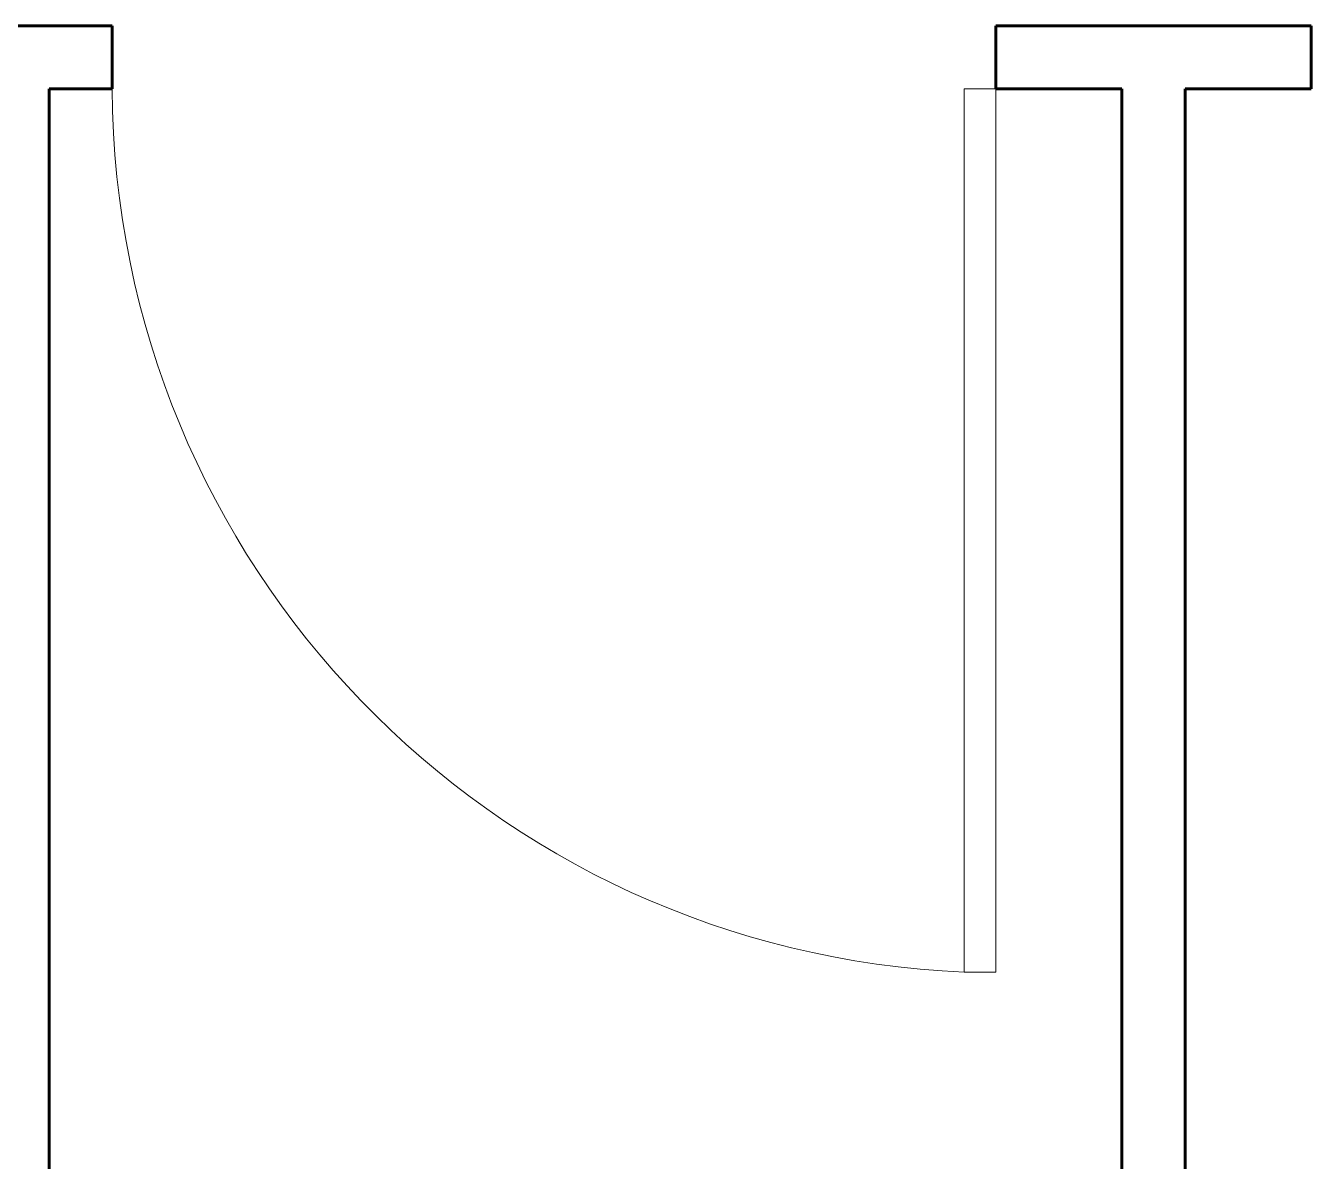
# Model space of a CAD drawing. Header units: metres. Extents: x 78 to 178, y -74 to 157.
# Drawn here: x 119.539 to 120.558, y 28.406 to 29.306 of the extents above; entities that cross this region are included whole.
import ezdxf

# ---------------------------------------------------------------- set-up
doc = ezdxf.new("R2010")
doc.units = ezdxf.units.M
doc.layers.add('envolvente', color=164, linetype='Continuous', lineweight=60)
doc.layers.add('puertas', color=15, linetype='Continuous', lineweight=9)

msp = doc.modelspace()

# ---------------------------------------------------------------- linework, layer by layer
at = {"layer": 'envolvente'}
for p, q in [((119.60784, 29.30601), (119.40784, 29.30601)), ((119.60784, 29.30601), (119.60784, 29.25601)), ((120.55784, 29.30601), (120.30784, 29.30601)), ((120.30784, 29.30601), (120.30784, 29.25601)), ((120.55784, 29.30601), (120.55784, 29.25601)), ((119.60784, 29.25601), (119.55784, 29.25601)), ((119.55784, 29.25601), (119.55784, 27.50601)), ((120.40784, 29.25601), (120.30784, 29.25601)), ((120.40784, 29.25601), (120.40784, 27.50601)), ((120.55784, 29.25601), (120.45784, 29.25601)), ((120.45784, 29.25601), (120.45784, 27.50601))]:
    msp.add_line(p, q, dxfattribs=at)
at = {"layer": 'puertas'}
msp.add_lwpolyline([(120.28284, 29.25601), (120.30784, 29.25601), (120.30784, 28.55601), (120.28284, 28.55601)], close=True, dxfattribs=at)
msp.add_arc((120.31235, 29.25991), 0.70451, 180.31692, 267.59983, dxfattribs=at)

doc.saveas('drawing.dxf')
